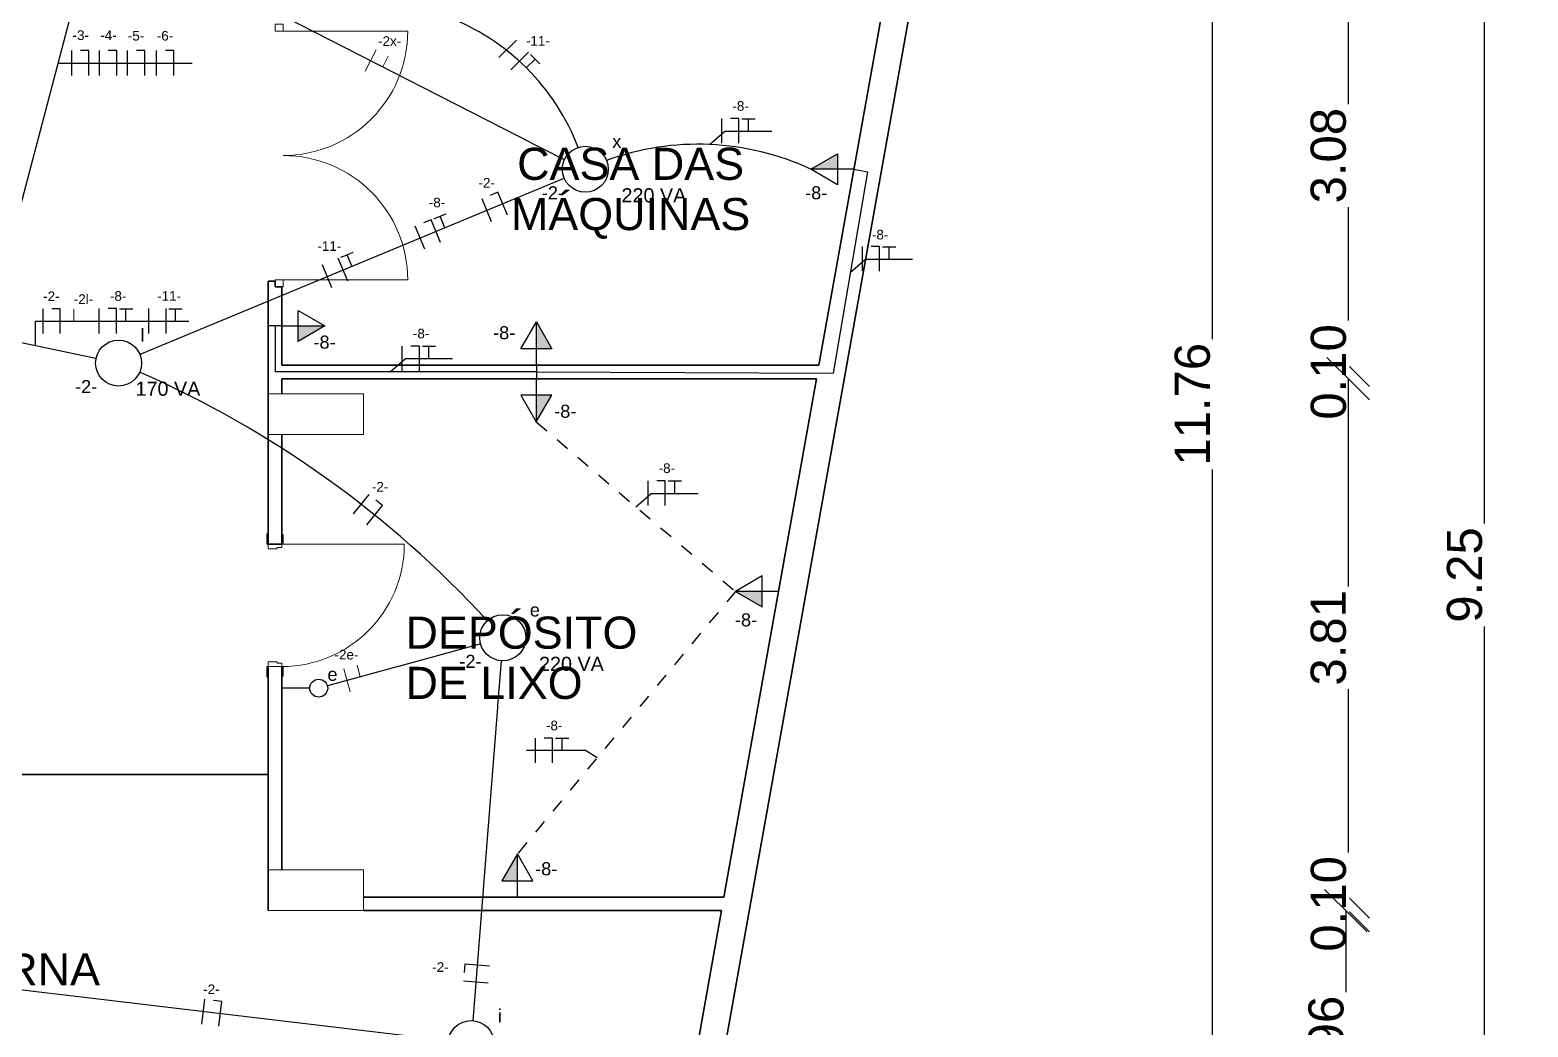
# Model space of a CAD drawing. Header units: metres. Extents: x -182 to 99, y 70 to 117.
# Drawn here: x -158.39 to -147.38, y 79.13 to 86.46 of the extents above; entities that cross this region are included whole.
import ezdxf

# ---------------------------------------------------------------- set-up
doc = ezdxf.new("R2010")
doc.units = ezdxf.units.M
doc.header["$LTSCALE"] = 0.01
doc.linetypes.add('ACAD_ISO02W100', pattern=[15, 12, -3])
for name, color, linetype, lineweight in [('A-ANNO-TEXT', 2, 'Continuous', 9), ('A-DOOR', 1, 'Continuous', 9), ('A-DOOR-FRAM', 1, 'Continuous', 13), ('A-WALL', 2, 'Continuous', 9), ('M-EQPT', 6, 'Continuous', 9), ('S-COLS', 6, 'Continuous', 9)]:
    doc.layers.add(name, color=color, linetype=linetype, lineweight=lineweight)
for name, color, linetype in [('FIAÇÃO', 10, 'Continuous'), ('Iluminação', 7, 'Continuous'), ('TOMADA', 7, 'ACAD_ISO02W100')]:
    doc.layers.add(name, color=color, linetype=linetype)
doc.styles.add('Arial', font='arial.ttf', dxfattribs={"height": 0.29506})
doc.styles.add('Arial_2', font='arial.ttf', dxfattribs={"height": 0.258177})
doc.styles.add('Arial_3', font='arial.ttf', dxfattribs={"height": 0.236048})
doc.dimstyles.new('Diagonal', dxfattribs={"dimscale": 0.3048, "dimtxt": 0.258177, "dimasz": 1.025262, "dimexe": 0.984252, "dimexo": 0.615157, "dimgap": 0.04101, "dimtad": 1, "dimrnd": 0.01, "dimzin": 0, "dimdsep": 46, "dimtxsty": 'Arial_2', "dimblk1": 'OBLIQUE', "dimblk2": 'OBLIQUE', "dimsah": 1, "dimcen": 0.09, "dimse1": 1, "dimse2": 1, "dimazin": 0, "dimtfac": 1, "dimtix": 1, "dimtmove": 0, "dimatfit": 3, "dimfxl": 1, "dimtvp": 1, "dimtfill": 1, "dimtolj": 1, "dimtzin": 0, "dimarcsym": 2})

# ---------------------------------------------------------------- blocks, each defined once
blk = doc.blocks.new('Issue de Secours - 1_83 m x 2_10 m-575045-Subsuelo')
at = {"layer": 'A-DOOR'}
for p, q in [((-0.915, 0.975), (-0.915, 0.06)), ((0.915, 0.975), (0.915, 0.06))]:
    blk.add_line(p, q, dxfattribs=at)
for centre, start, end in [((-0.915, 0.06), 0, 90), ((0.915, 0.06), 90, 180)]:
    blk.add_arc(centre, 0.915, start, end, dxfattribs=at)
at = {"layer": 'A-DOOR-FRAM'}
for p, q in [((-0.915, 0.06), (-0.965, 0.06)), ((-0.965, 0.06), (-0.965, 0)), ((-0.965, 0), (-0.915, 0)), ((-0.915, 0), (-0.915, 0.06)), ((0.965, 0.06), (0.915, 0.06)), ((0.915, 0.06), (0.915, 0)), ((0.915, 0), (0.965, 0)), ((0.965, 0), (0.965, 0.06))]:
    blk.add_line(p, q, dxfattribs=at)
at = {"layer": 'A-DOOR-FRAM', "lineweight": 9}
for p, q in [((-0.965, 0), (-0.965, 0.06)), ((-0.965, 0.06), (-0.915, 0.06)), ((-0.965, 0.06), (-0.965, 0.06)), ((-0.915, 0), (-0.965, 0)), ((-0.965, 0), (-0.965, 0)), ((-0.915, 0.06), (-0.915, 0)), ((-0.915, 0.06), (-0.915, 0.06)), ((-0.915, 0), (-0.915, 0)), ((0.915, 0.06), (0.915, 0.06)), ((0.965, 0.06), (0.915, 0.06)), ((0.915, 0), (0.915, 0.06)), ((0.915, 0), (0.915, 0)), ((0.915, 0), (0.965, 0)), ((0.965, 0.06), (0.965, 0.06)), ((0.965, 0.06), (0.965, 0)), ((0.965, 0), (0.965, 0))]:
    blk.add_line(p, q, dxfattribs=at)
blk = doc.blocks.new('Puerta de 1 hoja - 90 x 210 cm-174974-Subsuelo')
at = {"layer": 'A-DOOR', "lineweight": 13}
blk.add_line((0.717, -0.05), (0.717, -0.95), dxfattribs=at)
blk.add_arc((0.717, -0.05), 0.9, 180, 270, dxfattribs=at)
at = {"layer": 'A-DOOR-FRAM', "lineweight": 9}
for p, q in [((-0.258, 0.06), (-0.258, 0.05)), ((-0.183, 0.06), (-0.258, 0.06)), ((-0.258, 0.06), (-0.258, 0.06)), ((-0.258, 0.05), (-0.183, 0.05)), ((-0.258, 0.05), (-0.258, 0.05)), ((-0.183, 0.05), (-0.183, 0.06)), ((-0.183, 0.06), (-0.183, 0.06)), ((-0.183, 0.05), (-0.183, 0.05)), ((-0.183, 0.05), (-0.183, 0.05)), ((-0.148, 0.05), (-0.183, 0.05)), ((-0.183, 0.05), (-0.183, -0.05)), ((-0.148, -0.015), (-0.148, 0.05)), ((-0.148, 0.05), (-0.148, 0.05)), ((0.682, 0.05), (0.682, -0.015)), ((0.717, 0.05), (0.682, 0.05)), ((0.682, 0.05), (0.682, 0.05)), ((0.717, 0.06), (0.717, 0.06)), ((0.717, 0.06), (0.717, 0.05)), ((0.717, 0.06), (0.792, 0.06)), ((0.792, 0.05), (0.717, 0.05)), ((0.717, 0.05), (0.717, 0.05)), ((0.717, -0.05), (0.717, 0.05)), ((0.717, 0.05), (0.717, 0.05)), ((0.792, 0.05), (0.792, 0.06)), ((0.792, 0.06), (0.792, 0.06)), ((0.792, 0.05), (0.792, 0.05)), ((-0.253, -0.05), (-0.253, -0.05)), ((-0.253, -0.05), (-0.183, -0.05)), ((-0.253, -0.05), (-0.253, -0.06)), ((-0.183, -0.06), (-0.253, -0.06)), ((-0.253, -0.06), (-0.253, -0.06)), ((-0.183, -0.06), (-0.183, -0.05)), ((-0.183, -0.05), (-0.183, -0.05)), ((-0.183, -0.05), (-0.158, -0.05)), ((-0.183, -0.05), (-0.183, -0.05)), ((-0.183, -0.06), (-0.183, -0.06)), ((-0.158, -0.015), (-0.148, -0.015)), ((-0.158, -0.05), (-0.158, -0.015)), ((-0.158, -0.015), (-0.158, -0.015)), ((-0.158, -0.05), (-0.158, -0.05)), ((-0.148, -0.015), (-0.148, -0.015)), ((0.682, -0.015), (0.692, -0.015)), ((0.682, -0.015), (0.682, -0.015)), ((0.692, -0.015), (0.692, -0.05)), ((0.692, -0.015), (0.692, -0.015)), ((0.692, -0.05), (0.717, -0.05)), ((0.692, -0.05), (0.692, -0.05)), ((0.717, -0.05), (0.717, -0.06)), ((0.787, -0.05), (0.717, -0.05)), ((0.717, -0.05), (0.717, -0.05)), ((0.717, -0.05), (0.717, -0.05)), ((0.717, -0.06), (0.787, -0.06)), ((0.717, -0.06), (0.717, -0.06)), ((0.787, -0.06), (0.787, -0.05)), ((0.787, -0.05), (0.787, -0.05)), ((0.787, -0.06), (0.787, -0.06))]:
    blk.add_line(p, q, dxfattribs=at)
at = {"layer": 'A-DOOR-FRAM'}
for p, q in [((-0.258, 0.06), (-0.183, 0.06)), ((-0.258, 0.05), (-0.258, 0.06)), ((-0.183, 0.05), (-0.258, 0.05)), ((-0.183, 0.06), (-0.183, 0.05)), ((-0.183, -0.05), (-0.183, 0.05)), ((-0.183, 0.05), (-0.148, 0.05)), ((-0.148, 0.05), (-0.148, -0.015)), ((0.682, -0.015), (0.682, 0.05)), ((0.682, 0.05), (0.717, 0.05)), ((0.717, 0.05), (0.717, 0.06)), ((0.717, 0.06), (0.792, 0.06)), ((0.792, 0.05), (0.717, 0.05)), ((0.717, 0.05), (0.717, -0.05)), ((0.792, 0.06), (0.792, 0.05)), ((-0.253, -0.06), (-0.253, -0.05)), ((-0.253, -0.05), (-0.183, -0.05)), ((-0.183, -0.06), (-0.253, -0.06)), ((-0.183, -0.05), (-0.183, -0.06)), ((-0.158, -0.05), (-0.183, -0.05)), ((-0.158, -0.015), (-0.158, -0.05)), ((-0.148, -0.015), (-0.158, -0.015)), ((0.692, -0.015), (0.682, -0.015)), ((0.692, -0.05), (0.692, -0.015)), ((0.717, -0.05), (0.692, -0.05)), ((0.717, -0.06), (0.717, -0.05)), ((0.717, -0.05), (0.787, -0.05)), ((0.787, -0.06), (0.717, -0.06)), ((0.787, -0.05), (0.787, -0.06))]:
    blk.add_line(p, q, dxfattribs=at)
blk = doc.blocks.new('Pilar rectangular hormigón - 300 x 700 mm-553680-Subsuelo')
at = {"layer": 'S-COLS'}
for p, q in [((-0.15, 0.35), (-0.15, 0.35)), ((0.15, 0.35), (-0.15, 0.35)), ((-0.15, 0.35), (-0.15, -0.35)), ((0.15, 0.35), (0.15, 0.35)), ((0.15, -0.35), (0.15, 0.35)), ((-0.15, -0.35), (-0.15, -0.35)), ((-0.15, -0.35), (0.15, -0.35)), ((0.15, -0.35), (0.15, -0.35))]:
    blk.add_line(p, q, dxfattribs=at)
blk = doc.blocks.new('_Oblique')
at = {"color": 0, "linetype": 'ByBlock', "lineweight": -2}
blk.add_line((-0.5, -0.5), (0.5, 0.5), dxfattribs=at)
blk = doc.blocks.new('*D895')
at = {"layer": 'Defpoints', "color": 0, "ltscale": 0.5, "transparency": 16777216}
for p in [(-152.078, 87.076), (-152.594, 83.996), (-148.705, 83.996)]:
    blk.add_point(p, dxfattribs=at)
at = {"layer": 'M-EQPT', "color": 0, "lineweight": -2, "ltscale": 0.5, "transparency": 16777216}
blk.add_line((-148.705, 87.076), (-148.705, 83.996), dxfattribs=at)
at = {"layer": 'M-EQPT', "color": 0, "lineweight": -2, "ltscale": 0.5, "transparency": 16777216, "xscale": 0.3125, "yscale": 0.3125, "zscale": 0.3125}
for p, rotation in [((-148.705, 87.076), 90), ((-148.705, 83.996), 270)]:
    blk.add_blockref('_Oblique', p, dxfattribs=dict(at, rotation=rotation))
at = {"layer": 'M-EQPT', "color": 0, "ltscale": 0.5, "transparency": 16777216, "insert": (-148.85, 85.536), "char_height": 0.2582, "attachment_point": 5, "rotation": 90, "style": 'Arial_2', "bg_fill": 3, "box_fill_scale": 1.1, "bg_fill_color": 256, "bg_fill_true_color": 13158600, "bg_fill_transparency": 0}
blk.add_mtext('\\A1;3.08', dxfattribs=at)
blk = doc.blocks.new('*D896')
at = {"layer": 'Defpoints', "color": 0, "ltscale": 0.5, "transparency": 16777216}
for p in [(-152.594, 83.996), (-152.612, 83.896)]:
    blk.add_point(p, dxfattribs=at)
at = {"layer": 'M-EQPT', "color": 0, "lineweight": -2, "ltscale": 0.5, "transparency": 16777216}
for p, q in [((-148.705, 83.996), (-148.705, 84.308)), ((-148.705, 83.996), (-148.705, 83.896)), ((-148.705, 83.896), (-148.705, 83.583))]:
    blk.add_line(p, q, dxfattribs=at)
at = {"layer": 'M-EQPT', "color": 0, "lineweight": -2, "ltscale": 0.5, "transparency": 16777216, "xscale": 0.3125, "yscale": 0.3125, "zscale": 0.3125}
for p, rotation in [((-148.705, 83.996), 270), ((-148.705, 83.896), 90)]:
    blk.add_blockref('_Oblique', p, dxfattribs=dict(at, rotation=rotation))
at = {"layer": 'M-EQPT', "color": 0, "ltscale": 0.5, "transparency": 16777216, "insert": (-148.849, 83.946), "char_height": 0.2582, "attachment_point": 5, "rotation": 90, "style": 'Arial_2', "bg_fill": 3, "box_fill_scale": 1.1, "bg_fill_color": 256, "bg_fill_true_color": 13158600, "bg_fill_transparency": 0}
blk.add_mtext('\\A1;0.10', dxfattribs=at)
at = {"layer": 'Defpoints', "color": 0, "ltscale": 0.5, "transparency": 16777216}
blk.add_point((-148.705, 83.896), dxfattribs=at)
blk = doc.blocks.new('*D897')
at = {"layer": 'Defpoints', "color": 0, "ltscale": 0.5, "transparency": 16777216}
for p in [(-152.612, 83.896), (-153.292, 80.085), (-148.705, 80.085)]:
    blk.add_point(p, dxfattribs=at)
at = {"layer": 'M-EQPT', "color": 0, "lineweight": -2, "ltscale": 0.5, "transparency": 16777216}
blk.add_line((-148.705, 83.896), (-148.705, 80.085), dxfattribs=at)
at = {"layer": 'M-EQPT', "color": 0, "lineweight": -2, "ltscale": 0.5, "transparency": 16777216, "xscale": 0.3125, "yscale": 0.3125, "zscale": 0.3125}
for p, rotation in [((-148.705, 83.896), 90), ((-148.705, 80.085), 270)]:
    blk.add_blockref('_Oblique', p, dxfattribs=dict(at, rotation=rotation))
at = {"layer": 'M-EQPT', "color": 0, "ltscale": 0.5, "transparency": 16777216, "insert": (-148.85, 81.991), "char_height": 0.2582, "attachment_point": 5, "rotation": 90, "style": 'Arial_2', "bg_fill": 3, "box_fill_scale": 1.1, "bg_fill_color": 256, "bg_fill_true_color": 13158600, "bg_fill_transparency": 0}
blk.add_mtext('\\A1;3.81', dxfattribs=at)
blk = doc.blocks.new('*D898')
at = {"layer": 'Defpoints', "color": 0, "ltscale": 0.5, "transparency": 16777216}
for p in [(-153.292, 80.085), (-153.31, 79.985)]:
    blk.add_point(p, dxfattribs=at)
at = {"layer": 'M-EQPT', "color": 0, "lineweight": -2, "ltscale": 0.5, "transparency": 16777216}
for p, q in [((-148.705, 80.085), (-148.705, 80.398)), ((-148.705, 80.085), (-148.705, 79.985)), ((-148.705, 79.985), (-148.705, 79.673))]:
    blk.add_line(p, q, dxfattribs=at)
at = {"layer": 'M-EQPT', "color": 0, "lineweight": -2, "ltscale": 0.5, "transparency": 16777216, "xscale": 0.3125, "yscale": 0.3125, "zscale": 0.3125}
for p, rotation in [((-148.705, 80.085), 270), ((-148.705, 79.985), 90)]:
    blk.add_blockref('_Oblique', p, dxfattribs=dict(at, rotation=rotation))
at = {"layer": 'M-EQPT', "color": 0, "ltscale": 0.5, "transparency": 16777216, "insert": (-148.849, 80.035), "char_height": 0.2582, "attachment_point": 5, "rotation": 90, "style": 'Arial_2', "bg_fill": 3, "box_fill_scale": 1.1, "bg_fill_color": 256, "bg_fill_true_color": 13158600, "bg_fill_transparency": 0}
blk.add_mtext('\\A1;0.10', dxfattribs=at)
at = {"layer": 'Defpoints', "color": 0, "ltscale": 0.5, "transparency": 16777216}
blk.add_point((-148.705, 79.985), dxfattribs=at)
blk = doc.blocks.new('*D899')
at = {"layer": 'Defpoints', "color": 0, "ltscale": 0.5, "transparency": 16777216}
for p in [(-153.31, 79.985), (-153.659, 78.03), (-148.723, 78.03)]:
    blk.add_point(p, dxfattribs=at)
at = {"layer": 'M-EQPT', "color": 0, "lineweight": -2, "ltscale": 0.5, "transparency": 16777216}
blk.add_line((-148.723, 79.985), (-148.723, 78.03), dxfattribs=at)
at = {"layer": 'M-EQPT', "color": 0, "lineweight": -2, "ltscale": 0.5, "transparency": 16777216, "xscale": 0.3125, "yscale": 0.3125, "zscale": 0.3125}
for p, rotation in [((-148.723, 79.985), 90), ((-148.723, 78.03), 270)]:
    blk.add_blockref('_Oblique', p, dxfattribs=dict(at, rotation=rotation))
at = {"layer": 'M-EQPT', "color": 0, "ltscale": 0.5, "transparency": 16777216, "insert": (-148.867, 79.008), "char_height": 0.2582, "attachment_point": 5, "rotation": 90, "style": 'Arial_2', "bg_fill": 3, "box_fill_scale": 1.1, "bg_fill_color": 256, "bg_fill_true_color": 13158600, "bg_fill_transparency": 0}
blk.add_mtext('\\A1;1.96', dxfattribs=at)
blk = doc.blocks.new('*D907')
at = {"layer": 'Defpoints', "color": 0, "ltscale": 0.5, "transparency": 16777216}
for p in [(-154.347, 89.586), (-153.491, 77.83), (-149.705, 77.83)]:
    blk.add_point(p, dxfattribs=at)
at = {"layer": 'M-EQPT', "color": 0, "lineweight": -2, "ltscale": 0.5, "transparency": 16777216}
blk.add_line((-149.705, 89.586), (-149.705, 77.83), dxfattribs=at)
at = {"layer": 'M-EQPT', "color": 0, "lineweight": -2, "ltscale": 0.5, "transparency": 16777216, "xscale": 0.3125, "yscale": 0.3125, "zscale": 0.3125}
for p, rotation in [((-149.705, 89.586), 90), ((-149.705, 77.83), 270)]:
    blk.add_blockref('_Oblique', p, dxfattribs=dict(at, rotation=rotation))
at = {"layer": 'M-EQPT', "color": 0, "ltscale": 0.5, "transparency": 16777216, "insert": (-149.849, 83.708), "char_height": 0.2582, "attachment_point": 5, "rotation": 90, "style": 'Arial_2', "bg_fill": 3, "box_fill_scale": 1.1, "bg_fill_color": 256, "bg_fill_true_color": 13158600, "bg_fill_transparency": 0}
blk.add_mtext('\\A1;11.76', dxfattribs=at)
blk = doc.blocks.new('*D910')
at = {"layer": 'Defpoints', "color": 0, "ltscale": 0.5, "transparency": 16777216}
for p in [(-151.841, 87.076), (-153.491, 77.83), (-147.705, 77.83)]:
    blk.add_point(p, dxfattribs=at)
at = {"layer": 'M-EQPT', "color": 0, "lineweight": -2, "ltscale": 0.5, "transparency": 16777216}
blk.add_line((-147.705, 87.076), (-147.705, 77.83), dxfattribs=at)
at = {"layer": 'M-EQPT', "color": 0, "lineweight": -2, "ltscale": 0.5, "transparency": 16777216, "xscale": 0.3125, "yscale": 0.3125, "zscale": 0.3125}
for p, rotation in [((-147.705, 87.076), 90), ((-147.705, 77.83), 270)]:
    blk.add_blockref('_Oblique', p, dxfattribs=dict(at, rotation=rotation))
at = {"layer": 'M-EQPT', "color": 0, "ltscale": 0.5, "transparency": 16777216, "insert": (-147.849, 82.453), "char_height": 0.2582, "attachment_point": 5, "rotation": 90, "style": 'Arial_2', "bg_fill": 3, "box_fill_scale": 1.1, "bg_fill_color": 256, "bg_fill_true_color": 13158600, "bg_fill_transparency": 0}
blk.add_mtext('\\A1;9.25', dxfattribs=at)
blk = doc.blocks.new('*D911')
at = {"layer": 'Defpoints', "color": 0, "ltscale": 0.5, "transparency": 16777216}
for p in [(-153.491, 110.89), (-146.705, 110.89), (-153.491, 77.83)]:
    blk.add_point(p, dxfattribs=at)
at = {"layer": 'M-EQPT', "color": 0, "lineweight": -2, "ltscale": 0.5, "transparency": 16777216}
blk.add_line((-146.705, 77.83), (-146.705, 110.89), dxfattribs=at)
at = {"layer": 'M-EQPT', "color": 0, "lineweight": -2, "ltscale": 0.5, "transparency": 16777216, "xscale": 0.3125, "yscale": 0.3125, "zscale": 0.3125}
for p, rotation in [((-146.705, 110.89), 90), ((-146.705, 77.83), 270)]:
    blk.add_blockref('_Oblique', p, dxfattribs=dict(at, rotation=rotation))
at = {"layer": 'M-EQPT', "color": 0, "ltscale": 0.5, "transparency": 16777216, "insert": (-146.85, 94.36), "char_height": 0.2582, "attachment_point": 5, "rotation": 90, "style": 'Arial_2', "bg_fill": 3, "box_fill_scale": 1.1, "bg_fill_color": 256, "bg_fill_true_color": 13158600, "bg_fill_transparency": 0}
blk.add_mtext('\\A1;33.06', dxfattribs=at)
blk = doc.blocks.new('F-N')
at = {"layer": 'FIAÇÃO'}
blk.add_line((2562, 1254.6), (2562, 1275.4), dxfattribs=at)
at = {"layer": 'FIAÇÃO', "color": 5}
blk.add_lwpolyline([(2576.3, 1254.6), (2576.3, 1275.4), (2569.3, 1275.4)], dxfattribs=at)
blk = doc.blocks.new('F-N-T')
at = {"layer": 'FIAÇÃO', "color": 1}
blk.add_line((2562, 1284.1), (2562, 1304.9), dxfattribs=at)
at = {"layer": 'FIAÇÃO', "color": 3}
blk.add_line((2584.3, 1294.3), (2584.3, 1304.7), dxfattribs=at)
at = {"layer": 'FIAÇÃO', "color": 5}
blk.add_lwpolyline([(2576.3, 1284.1), (2576.3, 1304.9), (2569.3, 1304.9)], dxfattribs=at)
at = {"layer": 'FIAÇÃO', "color": 3}
blk.add_lwpolyline([(2578.8, 1304.7), (2584.3, 1304.7), (2589.9, 1304.7)], dxfattribs=at)
blk = doc.blocks.new('fft')
at = {"layer": 'FIAÇÃO', "color": 1}
for p, q in [((-91.754, 84.722), (-91.754, 84.905)), ((-91.628, 84.722), (-91.628, 84.905))]:
    blk.add_line(p, q, dxfattribs=at)
at = {"layer": 'FIAÇÃO', "color": 3}
blk.add_line((-91.558, 84.812), (-91.558, 84.904), dxfattribs=at)
blk.add_lwpolyline([(-91.607, 84.904), (-91.558, 84.904), (-91.509, 84.904)], dxfattribs=at)

msp = doc.modelspace()

# ---------------------------------------------------------------- hatches: boundary and pattern name
at = {"layer": 'Iluminação', "ltscale": 0.5, "true_color": 0xffffff}
for points in [[(-156.224, 84.284), (-156.422, 84.284), (-156.422, 84.17)], [(-154.67, 84.313), (-154.67, 84.115), (-154.556, 84.115)], [(-154.671, 83.578), (-154.671, 83.776), (-154.557, 83.776)], [(-154.81, 80.403), (-154.81, 80.205), (-154.925, 80.205)]]:
    msp.add_hatch(color=7, dxfattribs=at).paths.add_polyline_path(points)

# ---------------------------------------------------------------- linework, layer by layer
at = {"layer": 'A-WALL', "color": 7, "lineweight": 35}
for p, q in [((-153.491, 77.83), (-151.841, 87.076)), ((-152.08, 86.876), (-152.594, 83.996)), ((-156.591, 84.612), (-156.641, 84.612)), ((-156.641, 84.612), (-156.641, 83.996)), ((-156.591, 84.572), (-156.591, 84.612)), ((-156.541, 84.572), (-156.591, 84.572)), ((-156.541, 83.996), (-156.541, 84.572)), ((-156.641, 83.996), (-156.641, 82.68)), ((-152.594, 83.996), (-156.541, 83.996)), ((-156.541, 83.896), (-152.612, 83.896)), ((-156.541, 83.786), (-156.541, 83.896)), ((-152.612, 83.896), (-153.292, 80.085)), ((-156.541, 82.68), (-156.541, 83.486)), ((-156.641, 82.68), (-156.541, 82.68)), ((-156.641, 81.78), (-156.641, 79.985)), ((-156.541, 81.78), (-156.541, 80.285)), ((-158.841, 80.986), (-156.641, 80.986)), ((-155.941, 80.085), (-153.292, 80.085)), ((-155.941, 79.985), (-153.31, 79.985)), ((-153.31, 79.985), (-153.659, 78.03))]:
    msp.add_line(p, q, dxfattribs=at)
at = {"layer": 'FIAÇÃO', "lineweight": 20}
for p, q in [((-155.929, 86.156), (-155.848, 86.314)), ((-156.038, 81.594), (-156.085, 81.764))]:
    msp.add_line(p, q, dxfattribs=at)
at = {"layer": 'FIAÇÃO', "color": 18, "lineweight": 20, "true_color": 0x000000}
for p, q in [((-155.8, 86.189), (-155.76, 86.267)), ((-158.07, 84.319), (-158.07, 84.407)), ((-155.965, 81.704), (-155.988, 81.789))]:
    msp.add_line(p, q, dxfattribs=at)
at = {"layer": 'Iluminação', "color": 0, "ltscale": 0.5}
for p, q in [((-158.712, 84.216), (-157.459, 88.971)), ((-158.185, 86.217), (-157.201, 86.217)), ((-158.712, 84.216), (-157.907, 84.046))]:
    msp.add_line(p, q, dxfattribs=at)
at = {"layer": 'Iluminação', "color": 7, "ltscale": 0.5, "true_color": 0xffffff}
msp.add_line((-156.336, 81.621), (-156.541, 81.621), dxfattribs=at)
for points in [[(-156.422, 84.398), (-156.224, 84.284), (-156.422, 84.17)], [(-154.785, 84.115), (-154.67, 84.313), (-154.556, 84.115)], [(-154.785, 83.776), (-154.671, 83.578), (-154.557, 83.776)], [(-154.696, 80.205), (-154.81, 80.403), (-154.925, 80.205)]]:
    msp.add_lwpolyline(points, close=True, dxfattribs=at)
at = {"layer": 'Iluminação', "color": 0, "ltscale": 0.5}
msp.add_lwpolyline([(-158.351, 84.14), (-158.351, 84.319), (-157.225, 84.319)], dxfattribs=at)
at = {"layer": 'Iluminação', "color": 7, "ltscale": 0.5, "true_color": 0xffffff}
for points in [[(-156.541, 84.284), (-156.224, 84.284)], [(-154.67, 83.996), (-154.67, 84.313)], [(-154.671, 83.896), (-154.671, 83.578)], [(-154.81, 80.085), (-154.81, 80.403)]]:
    msp.add_lwpolyline(points, dxfattribs=at)
for centre, radius in [((-157.741, 84.011), 0.169), ((-156.27, 81.621), 0.0658), ((-155.15, 79.008), 0.169)]:
    msp.add_circle(centre, radius, dxfattribs=at)
at = {"layer": 'TOMADA', "color": 0, "linetype": 'ByBlock', "ltscale": 0.5}
for p, q in [((-156.541, 84.284), (-156.641, 84.284)), ((-156.591, 84.284), (-156.591, 83.946)), ((-155.746, 83.946), (-155.633, 84.044)), ((-155.633, 84.044), (-155.288, 84.044)), ((-154.67, 83.996), (-154.67, 83.896)), ((-154.67, 83.946), (-156.591, 83.946))]:
    msp.add_line(p, q, dxfattribs=at)

# ---------------------------------------------------------------- block references
at = {"layer": 'A-DOOR'}
for name, p, rotation in [('Issue de Secours - 1_83 m x 2_10 m-575045-Subsuelo', (-156.591, 85.537), 269.9999999999999), ('Puerta de 1 hoja - 90 x 210 cm-174974-Subsuelo', (-156.591, 81.963), 89.9999999999999)]:
    msp.add_blockref(name, p, dxfattribs=dict(at, rotation=rotation))
at = {"layer": 'FIAÇÃO', "lineweight": 20, "xscale": 0.008784106945095342, "yscale": 0.008784106945095342, "zscale": 0.008784106945095342}
for name, p in [('F-N', (-180.589, 75.105)), ('F-N', (-180.385, 75.105)), ('F-N', (-180.179, 75.105)), ('F-N', (-179.966, 75.105)), ('F-N', (-180.8, 73.207)), ('F-N-T', (-180.387, 72.949)), ('F-N-T', (-178.161, 72.674)), ('F-N-T', (-177.183, 69.792))]:
    msp.add_blockref(name, p, dxfattribs=at)
for name, p, rotation in [('F-N-T', (-171.947, 65.799), 22.55526842330881), ('F-N', (-180.436, 88.516), 320.9625737892508), ('F-N', (-145.793, 56.156), 85.5241858425158), ('F-N', (-180.78, 70.875), 353.1960178827884)]:
    msp.add_blockref(name, p, dxfattribs=dict(at, rotation=rotation))
at = {"layer": 'S-COLS'}
for p, rotation in [((-156.291, 83.636), 89.99999999999945), ((-156.291, 80.135), 269.9999999999996)]:
    msp.add_blockref('Pilar rectangular hormigón - 300 x 700 mm-553680-Subsuelo', p, dxfattribs=dict(at, rotation=rotation))
at = {"layer": 'TOMADA', "color": 0}
for p, rotation in [((-150.778, -38.56), 314.6308649406583), ((-38.94, 41.517), 22.55526842331783)]:
    msp.add_blockref('fft', p, dxfattribs=dict(at, rotation=rotation))
msp.add_blockref('fft', (-65.764, -0.494), dxfattribs=at)

# ---------------------------------------------------------------- texts
at = {"layer": 'A-ANNO-TEXT', "color": 7, "insert": (-159.544, 79.672), "char_height": 0.236, "width": 1.98144, "attachment_point": 1, "line_spacing_factor": 0.938532, "style": 'Arial_3', "bg_fill": 3, "box_fill_scale": 1.25, "bg_fill_color": 7, "bg_fill_transparency": 0}
msp.add_mtext('CISTERNA', dxfattribs=at)
at = {"layer": 'FIAÇÃO', "lineweight": 20, "style": 'Arial'}
for s, p in [('-3-', (-158.079, 86.386)), ('-4-', (-157.875, 86.386)), ('-5-', (-157.673, 86.382)), ('-6-', (-157.46, 86.382)), ('-11-', (-154.747, 86.345)), ('-2x-', (-155.834, 86.343)), ('-8-', (-155.461, 85.156)), ('-11-', (-156.28, 84.836)), ('-2-', (-158.295, 84.467)), ('-2l-', (-158.07, 84.446)), ('-8-', (-157.804, 84.469)), ('-11-', (-157.457, 84.469)), ('-8-', (-155.578, 84.193)), ('-2-', (-155.879, 83.066)), ('-2e-', (-156.154, 81.832)), ('-8-', (-154.6, 81.311)), ('-2-', (-155.436, 79.535)), ('-2-', (-157.119, 79.372))]:
    msp.add_text(s, height=0.0707, dxfattribs=at).set_placement(p)
at = {"layer": 'Iluminação', "color": 7, "ltscale": 0.5, "true_color": 0xffffff, "style": 'Arial'}
for s, p in [('l', (-157.58, 84.168)), ('-8-', (-156.309, 84.117)), ('-8-', (-154.989, 84.186)), ('-2-', (-158.061, 83.79)), ('e', (-156.206, 81.675)), ('-8-', (-154.68, 80.245)), ('i', (-154.953, 79.165))]:
    msp.add_text(s, height=0.0959, dxfattribs=at).set_placement(p)
at = {"layer": 'Iluminação', "color": 7, "ltscale": 0.5, "true_color": 0xffffff, "insert": (-157.378, 83.769), "char_height": 0.10402, "width": 0.5954, "attachment_point": 8, "style": 'Arial'}
msp.add_mtext('{\\H0.0275x;\\P\\P}170 VA', dxfattribs=at)

# ---------------------------------------------------------------- next in the draw order: linework, layer by layer
at = {"layer": 'Iluminação', "color": 0, "ltscale": 0.5}
msp.add_line((-155.318, 79.028), (-159.174, 79.488), dxfattribs=at)

# ---------------------------------------------------------------- next in the draw order: texts
at = {"layer": 'A-ANNO-TEXT', "color": 7, "char_height": 0.23605, "attachment_point": 1, "line_spacing_factor": 0.938532, "style": 'Arial_3', "bg_fill": 3, "box_fill_scale": 1.25, "bg_fill_color": 7, "bg_fill_transparency": 0}
for s, insert, width in [('\\pxqc;CASA DAS MÁQUINAS', (-155.038, 85.594), 2.11986), ('DEPÓSITO DE LIXO', (-155.632, 82.147), 1.67904)]:
    msp.add_mtext(s, dxfattribs=dict(at, insert=insert, width=width))

# ---------------------------------------------------------------- next in the draw order: dimensions: what is measured, and where the dimension line sits
at = {"layer": 'M-EQPT', "color": 1, "ltscale": 0.5}
dim = msp.add_linear_dim(base=(-148.705, 83.996), p1=(-152.078, 87.076), p2=(-152.594, 83.996), angle=90, dimstyle='Diagonal', override={"dimpost": '<>', "dimtmove": 1}, dxfattribs=at)
dim.commit()
dim.dimension.update_dxf_attribs({"geometry": '*D895', "text_midpoint": (-148.85, 85.536)})

# ---------------------------------------------------------------- next in the draw order: linework, layer by layer
at = {"layer": 'Iluminação', "color": 0, "ltscale": 0.5}
for p, q in [((-154.464, 85.505), (-156.641, 86.619)), ((-157.586, 84.075), (-154.466, 85.371)), ((-155.079, 81.946), (-156.206, 81.638)), ((-154.93, 81.822), (-155.137, 79.176))]:
    msp.add_line(p, q, dxfattribs=at)
at = {"layer": 'Iluminação', "color": 7, "ltscale": 0.5, "true_color": 0xffffff}
msp.add_circle((-154.917, 81.991), 0.169, dxfattribs=at)
at = {"layer": 'Iluminação', "color": 0, "ltscale": 0.5}
msp.add_arc((-160.678, 76.92), 7.675, 42.6142, 66.2462, dxfattribs=at)

# ---------------------------------------------------------------- next in the draw order: block references
at = {"layer": 'FIAÇÃO', "lineweight": 20, "xscale": 0.008784106945095342, "yscale": 0.008784106945095342, "zscale": 0.008784106945095342, "rotation": 22.55526842331221}
msp.add_blockref('F-N', (-171.556, 66.24), dxfattribs=at)

# ---------------------------------------------------------------- next in the draw order: texts
at = {"layer": 'FIAÇÃO', "lineweight": 20, "style": 'Arial'}
msp.add_text('-2-', height=0.0707, dxfattribs=at).set_placement((-155.096, 85.301))
at = {"layer": 'Iluminação', "color": 7, "ltscale": 0.5, "true_color": 0xffffff, "style": 'Arial'}
for s, p in [('-2-', (-154.631, 85.215)), ('e', (-154.719, 82.148)), ('-2-', (-155.237, 81.77))]:
    msp.add_text(s, height=0.0959, dxfattribs=at).set_placement(p)

# ---------------------------------------------------------------- next in the draw order: dimensions: what is measured, and where the dimension line sits
at = {"layer": 'M-EQPT', "color": 1, "ltscale": 0.5}
dim = msp.add_linear_dim(base=(-148.705, 83.896), p1=(-152.594, 83.996), p2=(-152.612, 83.896), angle=90, dimstyle='Diagonal', override={"dimpost": '<>', "dimtmove": 1}, dxfattribs=at)
dim.commit()
dim.dimension.update_dxf_attribs({"geometry": '*D896', "text_midpoint": (-148.849, 83.946)})

# ---------------------------------------------------------------- next in the draw order: dimensions: what is measured, and where the dimension line sits
dim = msp.add_linear_dim(base=(-148.705, 80.085), p1=(-152.612, 83.896), p2=(-153.292, 80.085), angle=90, dimstyle='Diagonal', override={"dimpost": '<>', "dimtmove": 1}, dxfattribs=at)
dim.commit()
dim.dimension.update_dxf_attribs({"geometry": '*D897', "text_midpoint": (-148.85, 81.991)})

# ---------------------------------------------------------------- next in the draw order: dimensions: what is measured, and where the dimension line sits
dim = msp.add_linear_dim(base=(-148.705, 79.985), p1=(-153.292, 80.085), p2=(-153.31, 79.985), angle=90, dimstyle='Diagonal', override={"dimpost": '<>', "dimtmove": 1}, dxfattribs=at)
dim.commit()
dim.dimension.update_dxf_attribs({"geometry": '*D898', "text_midpoint": (-148.849, 80.035)})

# ---------------------------------------------------------------- next in the draw order: dimensions: what is measured, and where the dimension line sits
dim = msp.add_linear_dim(base=(-148.723, 78.03), p1=(-153.3098, 79.9855), p2=(-153.6589, 78.03), angle=90, dimstyle='Diagonal', override={"dimpost": '<>', "dimtmove": 1}, dxfattribs=at)
dim.commit()
dim.dimension.update_dxf_attribs({"geometry": '*D899', "text_midpoint": (-148.8673, 79.0077)})

# ---------------------------------------------------------------- next in the draw order: dimensions: what is measured, and where the dimension line sits
dim = msp.add_linear_dim(base=(-149.705, 77.83), p1=(-154.347, 89.586), p2=(-153.491, 77.83), angle=90, dimstyle='Diagonal', override={"dimpost": '<>', "dimtmove": 1}, dxfattribs=at)
dim.commit()
dim.dimension.update_dxf_attribs({"geometry": '*D907', "text_midpoint": (-149.849, 83.708)})

# ---------------------------------------------------------------- next in the draw order: linework, layer by layer
at = {"layer": 'Iluminação', "color": 7, "ltscale": 0.5, "true_color": 0xffffff}
msp.add_circle((-154.311, 85.436), 0.169, dxfattribs=at)
at = {"layer": 'Iluminação', "color": 0, "ltscale": 0.5}
msp.add_arc((-155.92, 84.998), 1.668, 21.0206, 69.3107, dxfattribs=at)
at = {"layer": 'TOMADA', "color": 0, "linetype": 'ByBlock', "ltscale": 0.5}
msp.add_line((-153.94, 82.955), (-153.827, 83.053), dxfattribs=at)
msp.add_lwpolyline([(-154.224, 81.109), (-154.309, 81.162), (-154.743, 81.162)], dxfattribs=at)

# ---------------------------------------------------------------- next in the draw order: block references
at = {"layer": 'FIAÇÃO', "lineweight": 20, "xscale": 0.008784106945095342, "yscale": 0.008784106945095342, "zscale": 0.008784106945095342}
msp.add_blockref('F-N-T', (-176.355, 71.684), dxfattribs=at)

# ---------------------------------------------------------------- next in the draw order: texts
at = {"layer": 'FIAÇÃO', "lineweight": 20, "style": 'Arial'}
msp.add_text('-8-', height=0.0707, dxfattribs=at).set_placement((-153.772, 83.203))
at = {"layer": 'Iluminação', "color": 7, "ltscale": 0.5, "true_color": 0xffffff, "style": 'Arial'}
for s, p in [('x', (-154.113, 85.593)), ('-8-', (-154.54, 83.609))]:
    msp.add_text(s, height=0.0959, dxfattribs=at).set_placement(p)
at = {"layer": 'Iluminação', "color": 7, "ltscale": 0.5, "true_color": 0xffffff, "char_height": 0.10402, "width": 0.5954, "attachment_point": 8, "style": 'Arial'}
for insert in [(-153.807, 85.191), (-154.413, 81.746)]:
    msp.add_mtext('{\\H0.0275x;\\P\\P}220 VA', dxfattribs=dict(at, insert=insert))

# ---------------------------------------------------------------- next in the draw order: dimensions: what is measured, and where the dimension line sits
at = {"layer": 'M-EQPT', "color": 1, "ltscale": 0.5}
dim = msp.add_linear_dim(base=(-147.705, 77.83), p1=(-151.841, 87.076), p2=(-153.491, 77.83), angle=90, dimstyle='Diagonal', override={"dimpost": '<>', "dimtmove": 1}, dxfattribs=at)
dim.commit()
dim.dimension.update_dxf_attribs({"geometry": '*D910', "text_midpoint": (-147.849, 82.453)})

# ---------------------------------------------------------------- next in the draw order: dimensions: what is measured, and where the dimension line sits
dim = msp.add_linear_dim(base=(-146.705, 110.89), p1=(-153.491, 77.83), p2=(-153.491, 110.89), angle=90, dimstyle='Diagonal', override={"dimpost": '<>'}, dxfattribs=at)
dim.commit()
dim.dimension.update_dxf_attribs({"geometry": '*D911', "text_midpoint": (-146.85, 94.36)})

# ---------------------------------------------------------------- next in the draw order: hatches: boundary and pattern name
at = {"layer": 'Iluminação', "ltscale": 0.5, "true_color": 0xffffff}
for points in [[(-152.654, 85.436), (-152.457, 85.436), (-152.457, 85.55)], [(-153.208, 82.332), (-153.011, 82.332), (-153.011, 82.218)]]:
    msp.add_hatch(color=7, dxfattribs=at).paths.add_polyline_path(points)

# ---------------------------------------------------------------- next in the draw order: linework, layer by layer
at = {"layer": 'Iluminação', "color": 7, "ltscale": 0.5, "true_color": 0xffffff}
for points in [[(-152.457, 85.321), (-152.654, 85.436), (-152.457, 85.55)], [(-153.011, 82.446), (-153.208, 82.332), (-153.011, 82.218)]]:
    msp.add_lwpolyline(points, close=True, dxfattribs=at)
for points in [[(-152.337, 85.436), (-152.654, 85.436)], [(-152.891, 82.332), (-153.208, 82.332)]]:
    msp.add_lwpolyline(points, dxfattribs=at)
at = {"layer": 'TOMADA', "color": 0, "linetype": 'ByBlock', "ltscale": 0.5}
for p, q in [((-153.398, 85.618), (-153.285, 85.716)), ((-153.285, 85.716), (-152.94, 85.716)), ((-152.337, 85.436), (-152.238, 85.418)), ((-152.238, 85.418), (-152.49, 83.937)), ((-152.364, 84.677), (-152.252, 84.775)), ((-152.252, 84.775), (-151.906, 84.775)), ((-154.67, 83.946), (-152.49, 83.937)), ((-153.827, 83.053), (-153.481, 83.053))]:
    msp.add_line(p, q, dxfattribs=at)
at = {"layer": 'TOMADA', "color": 0, "ltscale": 0.5}
for p, q in [((-154.671, 83.578), (-153.208, 82.332)), ((-153.208, 82.332), (-154.81, 80.403))]:
    msp.add_line(p, q, dxfattribs=at)
at = {"layer": 'TOMADA', "color": 0, "linetype": 'ByBlock', "ltscale": 0.5}
msp.add_arc((-153.482, 83.669), 1.951, 64.888, 110.155, dxfattribs=at)

# ---------------------------------------------------------------- next in the draw order: block references
at = {"layer": 'FIAÇÃO', "lineweight": 20, "xscale": 0.008784106945095342, "yscale": 0.008784106945095342, "zscale": 0.008784106945095342}
for p in [(-175.813, 74.347), (-174.78, 73.406)]:
    msp.add_blockref('F-N-T', p, dxfattribs=at)

# ---------------------------------------------------------------- next in the draw order: texts
at = {"layer": 'FIAÇÃO', "lineweight": 20, "style": 'Arial'}
for p in [(-153.23, 85.866), (-152.205, 84.92)]:
    msp.add_text('-8-', height=0.0707, dxfattribs=at).set_placement(p)
at = {"layer": 'Iluminação', "color": 7, "ltscale": 0.5, "true_color": 0xffffff, "style": 'Arial'}
for p in [(-152.696, 85.215), (-153.212, 82.075)]:
    msp.add_text('-8-', height=0.0959, dxfattribs=at).set_placement(p)

doc.saveas('drawing.dxf')
